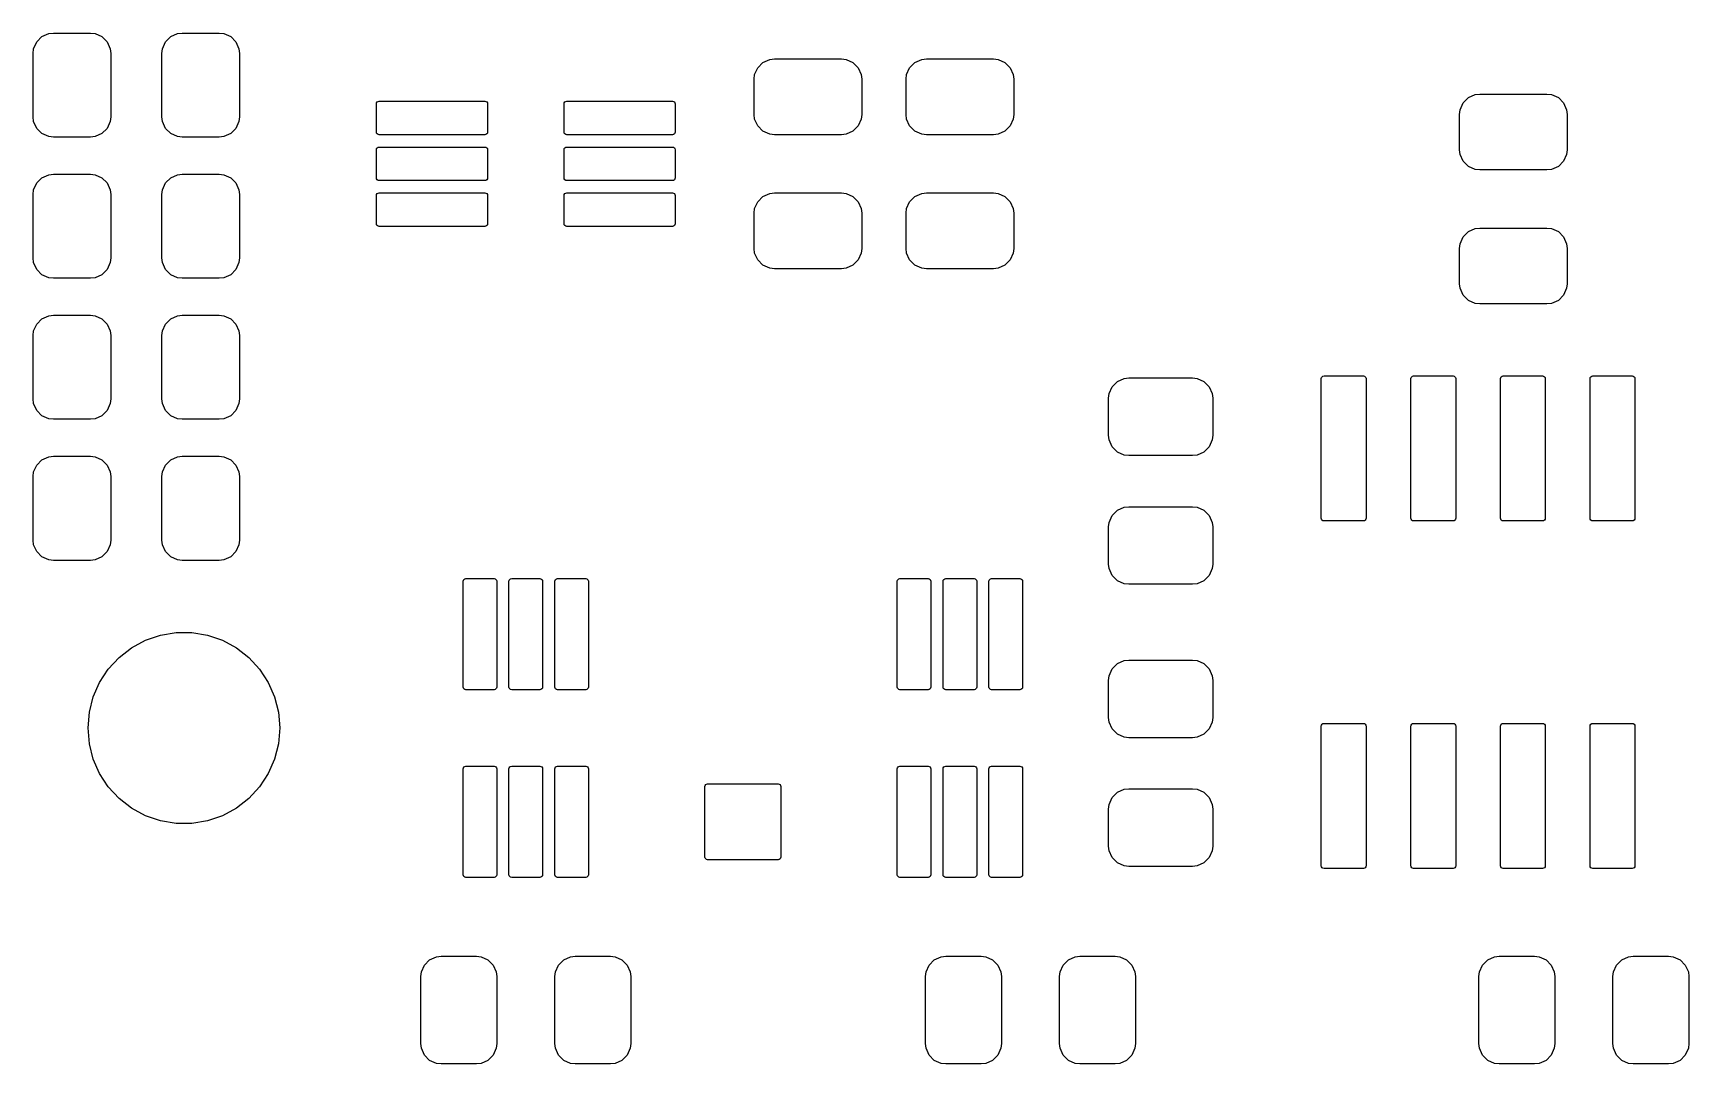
# Model space of a CAD drawing. Extents: x 108 to 210, y -135 to -72.
# Drawn here: x 134.86 to 158.33, y -103.26 to -88.65 of the extents above; entities that cross this region are included whole.
import ezdxf

# ---------------------------------------------------------------- set-up
doc = ezdxf.new("R2010")
doc.units = 0
doc.layers.add('BLACK', color=7, linetype='CONTINUOUS')

msp = doc.modelspace()

# ---------------------------------------------------------------- linework, layer by layer
at = {"layer": 'BLACK', "linetype": 'CONTINUOUS'}
for p, q in [((134.912401, -88.772241), (134.987241, -88.697401)), ((134.987241, -88.697401), (135.084062, -88.65465)), ((135.084062, -88.65465), (135.15, -88.647)), ((135.15, -88.647), (135.675, -88.647)), ((135.675, -88.647), (135.740938, -88.65465)), ((135.740938, -88.65465), (135.837759, -88.697401)), ((135.837759, -88.697401), (135.912599, -88.772241)), ((136.737401, -88.772241), (136.812241, -88.697401)), ((136.812241, -88.697401), (136.909062, -88.65465)), ((136.909062, -88.65465), (136.975, -88.647)), ((136.975, -88.647), (137.5, -88.647)), ((137.5, -88.647), (137.565938, -88.65465)), ((137.565938, -88.65465), (137.662759, -88.697401)), ((137.662759, -88.697401), (137.737599, -88.772241)), ((134.862, -88.935), (134.86965, -88.869062)), ((134.862, -89.835), (134.862, -88.935)), ((134.86965, -88.869062), (134.912401, -88.772241)), ((135.912599, -88.772241), (135.95535, -88.869062)), ((135.95535, -88.869062), (135.963, -88.935)), ((135.963, -88.935), (135.963, -89.835)), ((136.687, -88.935), (136.69465, -88.869062)), ((136.687, -89.835), (136.687, -88.935)), ((136.69465, -88.869062), (136.737401, -88.772241)), ((137.737599, -88.772241), (137.78035, -88.869062)), ((137.78035, -88.869062), (137.788, -88.935)), ((137.788, -88.935), (137.788, -89.835)), ((145.090601, -89.234062), (145.133352, -89.137241)), ((145.133352, -89.137241), (145.208192, -89.062401)), ((145.208192, -89.062401), (145.305013, -89.01965)), ((145.305013, -89.01965), (145.370951, -89.012)), ((145.370951, -89.012), (146.320951, -89.012)), ((146.320951, -89.012), (146.386889, -89.01965)), ((146.386889, -89.01965), (146.48371, -89.062401)), ((146.48371, -89.062401), (146.55855, -89.137241)), ((146.55855, -89.137241), (146.601301, -89.234062)), ((147.24465, -89.234062), (147.287401, -89.137241)), ((147.287401, -89.137241), (147.362241, -89.062401)), ((147.362241, -89.062401), (147.459062, -89.01965)), ((147.459062, -89.01965), (147.525, -89.012)), ((147.525, -89.012), (148.475, -89.012)), ((148.475, -89.012), (148.540938, -89.01965)), ((148.540938, -89.01965), (148.637759, -89.062401)), ((148.637759, -89.062401), (148.712599, -89.137241)), ((148.712599, -89.137241), (148.75535, -89.234062)), ((145.082951, -89.3), (145.090601, -89.234062)), ((145.082951, -89.8), (145.082951, -89.3)), ((146.601301, -89.234062), (146.608951, -89.3)), ((146.608951, -89.3), (146.608951, -89.8)), ((147.237, -89.3), (147.24465, -89.234062)), ((147.237, -89.8), (147.237, -89.3)), ((148.75535, -89.234062), (148.763, -89.3)), ((148.763, -89.3), (148.763, -89.8)), ((139.727951, -89.65), (139.730844, -89.635458)), ((139.727951, -90.05), (139.727951, -89.65)), ((139.730844, -89.635458), (139.739081, -89.62313)), ((139.739081, -89.62313), (139.751409, -89.614893)), ((139.751409, -89.614893), (139.765951, -89.612)), ((139.765951, -89.612), (141.265951, -89.612)), ((141.265951, -89.612), (141.280493, -89.614893)), ((141.280493, -89.614893), (141.292821, -89.62313)), ((141.292821, -89.62313), (141.301058, -89.635458)), ((141.301058, -89.635458), (141.303951, -89.65)), ((141.303951, -89.65), (141.303951, -90.05)), ((142.387951, -89.65), (142.390844, -89.635458)), ((142.387951, -90.05), (142.387951, -89.65)), ((142.390844, -89.635458), (142.399081, -89.62313)), ((142.399081, -89.62313), (142.411409, -89.614893)), ((142.411409, -89.614893), (142.425951, -89.612)), ((142.425951, -89.612), (143.925951, -89.612)), ((143.925951, -89.612), (143.940493, -89.614893)), ((143.940493, -89.614893), (143.952821, -89.62313)), ((143.952821, -89.62313), (143.961058, -89.635458)), ((143.961058, -89.635458), (143.963951, -89.65)), ((143.963951, -89.65), (143.963951, -90.05)), ((155.090601, -89.734062), (155.133352, -89.637241)), ((155.133352, -89.637241), (155.208192, -89.562401)), ((155.208192, -89.562401), (155.305013, -89.51965)), ((155.305013, -89.51965), (155.370951, -89.512)), ((155.370951, -89.512), (156.320951, -89.512)), ((156.320951, -89.512), (156.386889, -89.51965)), ((156.386889, -89.51965), (156.48371, -89.562401)), ((156.48371, -89.562401), (156.55855, -89.637241)), ((156.55855, -89.637241), (156.601301, -89.734062)), ((134.86965, -89.900938), (134.862, -89.835)), ((135.963, -89.835), (135.95535, -89.900938)), ((136.69465, -89.900938), (136.687, -89.835)), ((137.788, -89.835), (137.78035, -89.900938)), ((145.090601, -89.865938), (145.082951, -89.8)), ((145.133352, -89.962759), (145.090601, -89.865938)), ((146.601301, -89.865938), (146.55855, -89.962759)), ((146.608951, -89.8), (146.601301, -89.865938)), ((147.24465, -89.865938), (147.237, -89.8)), ((147.287401, -89.962759), (147.24465, -89.865938)), ((148.75535, -89.865938), (148.712599, -89.962759)), ((148.763, -89.8), (148.75535, -89.865938)), ((155.082951, -89.8), (155.090601, -89.734062)), ((155.082951, -90.3), (155.082951, -89.8)), ((156.601301, -89.734062), (156.608951, -89.8)), ((156.608951, -89.8), (156.608951, -90.3)), ((134.912401, -89.997759), (134.86965, -89.900938)), ((134.987241, -90.072599), (134.912401, -89.997759)), ((135.084062, -90.11535), (134.987241, -90.072599)), ((135.15, -90.123), (135.084062, -90.11535)), ((135.675, -90.123), (135.15, -90.123)), ((135.740938, -90.11535), (135.675, -90.123)), ((135.837759, -90.072599), (135.740938, -90.11535)), ((135.912599, -89.997759), (135.837759, -90.072599)), ((135.95535, -89.900938), (135.912599, -89.997759)), ((136.737401, -89.997759), (136.69465, -89.900938)), ((136.812241, -90.072599), (136.737401, -89.997759)), ((136.909062, -90.11535), (136.812241, -90.072599)), ((136.975, -90.123), (136.909062, -90.11535)), ((137.5, -90.123), (136.975, -90.123)), ((137.565938, -90.11535), (137.5, -90.123)), ((137.662759, -90.072599), (137.565938, -90.11535)), ((137.737599, -89.997759), (137.662759, -90.072599)), ((137.78035, -89.900938), (137.737599, -89.997759)), ((139.730844, -90.064542), (139.727951, -90.05)), ((139.739081, -90.07687), (139.730844, -90.064542)), ((139.751409, -90.085107), (139.739081, -90.07687)), ((139.765951, -90.088), (139.751409, -90.085107)), ((141.265951, -90.088), (139.765951, -90.088)), ((141.280493, -90.085107), (141.265951, -90.088)), ((141.292821, -90.07687), (141.280493, -90.085107)), ((141.301058, -90.064542), (141.292821, -90.07687)), ((141.303951, -90.05), (141.301058, -90.064542)), ((142.390844, -90.064542), (142.387951, -90.05)), ((142.399081, -90.07687), (142.390844, -90.064542)), ((142.411409, -90.085107), (142.399081, -90.07687)), ((142.425951, -90.088), (142.411409, -90.085107)), ((143.925951, -90.088), (142.425951, -90.088)), ((143.940493, -90.085107), (143.925951, -90.088)), ((143.952821, -90.07687), (143.940493, -90.085107)), ((143.961058, -90.064542), (143.952821, -90.07687)), ((143.963951, -90.05), (143.961058, -90.064542)), ((145.208192, -90.037599), (145.133352, -89.962759)), ((145.305013, -90.08035), (145.208192, -90.037599)), ((145.370951, -90.088), (145.305013, -90.08035)), ((146.320951, -90.088), (145.370951, -90.088)), ((146.386889, -90.08035), (146.320951, -90.088)), ((146.48371, -90.037599), (146.386889, -90.08035)), ((146.55855, -89.962759), (146.48371, -90.037599)), ((147.362241, -90.037599), (147.287401, -89.962759)), ((147.459062, -90.08035), (147.362241, -90.037599)), ((147.525, -90.088), (147.459062, -90.08035)), ((148.475, -90.088), (147.525, -90.088)), ((148.540938, -90.08035), (148.475, -90.088)), ((148.637759, -90.037599), (148.540938, -90.08035)), ((148.712599, -89.962759), (148.637759, -90.037599)), ((139.727951, -90.3), (139.730844, -90.285458)), ((139.727951, -90.7), (139.727951, -90.3)), ((139.730844, -90.285458), (139.739081, -90.27313)), ((139.739081, -90.27313), (139.751409, -90.264893)), ((139.751409, -90.264893), (139.765951, -90.262)), ((139.765951, -90.262), (141.265951, -90.262)), ((141.265951, -90.262), (141.280493, -90.264893)), ((141.280493, -90.264893), (141.292821, -90.27313)), ((141.292821, -90.27313), (141.301058, -90.285458)), ((141.301058, -90.285458), (141.303951, -90.3)), ((141.303951, -90.3), (141.303951, -90.7)), ((142.387951, -90.3), (142.390844, -90.285458)), ((142.387951, -90.7), (142.387951, -90.3)), ((142.390844, -90.285458), (142.399081, -90.27313)), ((142.399081, -90.27313), (142.411409, -90.264893)), ((142.411409, -90.264893), (142.425951, -90.262)), ((142.425951, -90.262), (143.925951, -90.262)), ((143.925951, -90.262), (143.940493, -90.264893)), ((143.940493, -90.264893), (143.952821, -90.27313)), ((143.952821, -90.27313), (143.961058, -90.285458)), ((143.961058, -90.285458), (143.963951, -90.3)), ((143.963951, -90.3), (143.963951, -90.7)), ((155.090601, -90.365938), (155.082951, -90.3)), ((155.133352, -90.462759), (155.090601, -90.365938)), ((156.601301, -90.365938), (156.55855, -90.462759)), ((156.608951, -90.3), (156.601301, -90.365938)), ((155.208192, -90.537599), (155.133352, -90.462759)), ((155.305013, -90.58035), (155.208192, -90.537599)), ((155.370951, -90.588), (155.305013, -90.58035)), ((156.320951, -90.588), (155.370951, -90.588)), ((156.386889, -90.58035), (156.320951, -90.588)), ((156.48371, -90.537599), (156.386889, -90.58035)), ((156.55855, -90.462759), (156.48371, -90.537599)), ((134.86965, -90.869062), (134.912401, -90.772241)), ((134.912401, -90.772241), (134.987241, -90.697401)), ((134.987241, -90.697401), (135.084062, -90.65465)), ((135.084062, -90.65465), (135.15, -90.647)), ((135.15, -90.647), (135.675, -90.647)), ((135.675, -90.647), (135.740938, -90.65465)), ((135.740938, -90.65465), (135.837759, -90.697401)), ((135.837759, -90.697401), (135.912599, -90.772241)), ((135.912599, -90.772241), (135.95535, -90.869062)), ((136.69465, -90.869062), (136.737401, -90.772241)), ((136.737401, -90.772241), (136.812241, -90.697401)), ((136.812241, -90.697401), (136.909062, -90.65465)), ((136.909062, -90.65465), (136.975, -90.647)), ((136.975, -90.647), (137.5, -90.647)), ((137.5, -90.647), (137.565938, -90.65465)), ((137.565938, -90.65465), (137.662759, -90.697401)), ((137.662759, -90.697401), (137.737599, -90.772241)), ((137.737599, -90.772241), (137.78035, -90.869062)), ((139.730844, -90.714542), (139.727951, -90.7)), ((139.739081, -90.72687), (139.730844, -90.714542)), ((139.751409, -90.735107), (139.739081, -90.72687)), ((139.765951, -90.738), (139.751409, -90.735107)), ((141.265951, -90.738), (139.765951, -90.738)), ((141.280493, -90.735107), (141.265951, -90.738)), ((141.292821, -90.72687), (141.280493, -90.735107)), ((141.301058, -90.714542), (141.292821, -90.72687)), ((141.303951, -90.7), (141.301058, -90.714542)), ((142.390844, -90.714542), (142.387951, -90.7)), ((142.399081, -90.72687), (142.390844, -90.714542)), ((142.411409, -90.735107), (142.399081, -90.72687)), ((142.425951, -90.738), (142.411409, -90.735107)), ((143.925951, -90.738), (142.425951, -90.738)), ((143.940493, -90.735107), (143.925951, -90.738)), ((143.952821, -90.72687), (143.940493, -90.735107)), ((143.961058, -90.714542), (143.952821, -90.72687)), ((143.963951, -90.7), (143.961058, -90.714542)), ((134.862, -90.935), (134.86965, -90.869062)), ((134.862, -91.835), (134.862, -90.935)), ((135.95535, -90.869062), (135.963, -90.935)), ((135.963, -90.935), (135.963, -91.835)), ((136.687, -90.935), (136.69465, -90.869062)), ((136.687, -91.835), (136.687, -90.935)), ((137.78035, -90.869062), (137.788, -90.935)), ((137.788, -90.935), (137.788, -91.835)), ((139.727951, -90.95), (139.730844, -90.935458)), ((139.727951, -91.35), (139.727951, -90.95)), ((139.730844, -90.935458), (139.739081, -90.92313)), ((139.739081, -90.92313), (139.751409, -90.914893)), ((139.751409, -90.914893), (139.765951, -90.912)), ((139.765951, -90.912), (141.265951, -90.912)), ((141.265951, -90.912), (141.280493, -90.914893)), ((141.280493, -90.914893), (141.292821, -90.92313)), ((141.292821, -90.92313), (141.301058, -90.935458)), ((141.301058, -90.935458), (141.303951, -90.95)), ((141.303951, -90.95), (141.303951, -91.35)), ((142.387951, -90.95), (142.390844, -90.935458)), ((142.387951, -91.35), (142.387951, -90.95)), ((142.390844, -90.935458), (142.399081, -90.92313)), ((142.399081, -90.92313), (142.411409, -90.914893)), ((142.411409, -90.914893), (142.425951, -90.912)), ((142.425951, -90.912), (143.925951, -90.912)), ((143.925951, -90.912), (143.940493, -90.914893)), ((143.940493, -90.914893), (143.952821, -90.92313)), ((143.952821, -90.92313), (143.961058, -90.935458)), ((143.961058, -90.935458), (143.963951, -90.95)), ((143.963951, -90.95), (143.963951, -91.35)), ((145.090601, -91.134062), (145.133352, -91.037241)), ((145.133352, -91.037241), (145.208192, -90.962401)), ((145.208192, -90.962401), (145.305013, -90.91965)), ((145.305013, -90.91965), (145.370951, -90.912)), ((145.370951, -90.912), (146.320951, -90.912)), ((146.320951, -90.912), (146.386889, -90.91965)), ((146.386889, -90.91965), (146.48371, -90.962401)), ((146.48371, -90.962401), (146.55855, -91.037241)), ((146.55855, -91.037241), (146.601301, -91.134062)), ((147.24465, -91.134062), (147.287401, -91.037241)), ((147.287401, -91.037241), (147.362241, -90.962401)), ((147.362241, -90.962401), (147.459062, -90.91965)), ((147.459062, -90.91965), (147.525, -90.912)), ((147.525, -90.912), (148.475, -90.912)), ((148.475, -90.912), (148.540938, -90.91965)), ((148.540938, -90.91965), (148.637759, -90.962401)), ((148.637759, -90.962401), (148.712599, -91.037241)), ((148.712599, -91.037241), (148.75535, -91.134062)), ((145.082951, -91.2), (145.090601, -91.134062)), ((145.082951, -91.7), (145.082951, -91.2)), ((146.601301, -91.134062), (146.608951, -91.2)), ((146.608951, -91.2), (146.608951, -91.7)), ((147.237, -91.2), (147.24465, -91.134062)), ((147.237, -91.7), (147.237, -91.2)), ((148.75535, -91.134062), (148.763, -91.2)), ((148.763, -91.2), (148.763, -91.7)), ((139.730844, -91.364542), (139.727951, -91.35)), ((139.739081, -91.37687), (139.730844, -91.364542)), ((139.751409, -91.385107), (139.739081, -91.37687)), ((139.765951, -91.388), (139.751409, -91.385107)), ((141.265951, -91.388), (139.765951, -91.388)), ((141.280493, -91.385107), (141.265951, -91.388)), ((141.292821, -91.37687), (141.280493, -91.385107)), ((141.301058, -91.364542), (141.292821, -91.37687)), ((141.303951, -91.35), (141.301058, -91.364542)), ((142.390844, -91.364542), (142.387951, -91.35)), ((142.399081, -91.37687), (142.390844, -91.364542)), ((142.411409, -91.385107), (142.399081, -91.37687)), ((142.425951, -91.388), (142.411409, -91.385107)), ((143.925951, -91.388), (142.425951, -91.388)), ((143.940493, -91.385107), (143.925951, -91.388)), ((143.952821, -91.37687), (143.940493, -91.385107)), ((143.961058, -91.364542), (143.952821, -91.37687)), ((143.963951, -91.35), (143.961058, -91.364542)), ((155.090601, -91.634062), (155.133352, -91.537241)), ((155.133352, -91.537241), (155.208192, -91.462401)), ((155.208192, -91.462401), (155.305013, -91.41965)), ((155.305013, -91.41965), (155.370951, -91.412)), ((155.370951, -91.412), (156.320951, -91.412)), ((156.320951, -91.412), (156.386889, -91.41965)), ((156.386889, -91.41965), (156.48371, -91.462401)), ((156.48371, -91.462401), (156.55855, -91.537241)), ((156.55855, -91.537241), (156.601301, -91.634062)), ((145.090601, -91.765938), (145.082951, -91.7)), ((145.133352, -91.862759), (145.090601, -91.765938)), ((146.601301, -91.765938), (146.55855, -91.862759)), ((146.608951, -91.7), (146.601301, -91.765938)), ((147.24465, -91.765938), (147.237, -91.7)), ((147.287401, -91.862759), (147.24465, -91.765938)), ((148.75535, -91.765938), (148.712599, -91.862759)), ((148.763, -91.7), (148.75535, -91.765938)), ((155.082951, -91.7), (155.090601, -91.634062)), ((155.082951, -92.2), (155.082951, -91.7)), ((156.601301, -91.634062), (156.608951, -91.7)), ((156.608951, -91.7), (156.608951, -92.2)), ((134.86965, -91.900938), (134.862, -91.835)), ((134.912401, -91.997759), (134.86965, -91.900938)), ((134.987241, -92.072599), (134.912401, -91.997759)), ((135.912599, -91.997759), (135.837759, -92.072599)), ((135.95535, -91.900938), (135.912599, -91.997759)), ((135.963, -91.835), (135.95535, -91.900938)), ((136.69465, -91.900938), (136.687, -91.835)), ((136.737401, -91.997759), (136.69465, -91.900938)), ((136.812241, -92.072599), (136.737401, -91.997759)), ((137.737599, -91.997759), (137.662759, -92.072599)), ((137.78035, -91.900938), (137.737599, -91.997759)), ((137.788, -91.835), (137.78035, -91.900938)), ((145.208192, -91.937599), (145.133352, -91.862759)), ((145.305013, -91.98035), (145.208192, -91.937599)), ((145.370951, -91.988), (145.305013, -91.98035)), ((146.320951, -91.988), (145.370951, -91.988)), ((146.386889, -91.98035), (146.320951, -91.988)), ((146.48371, -91.937599), (146.386889, -91.98035)), ((146.55855, -91.862759), (146.48371, -91.937599)), ((147.362241, -91.937599), (147.287401, -91.862759)), ((147.459062, -91.98035), (147.362241, -91.937599)), ((147.525, -91.988), (147.459062, -91.98035)), ((148.475, -91.988), (147.525, -91.988)), ((148.540938, -91.98035), (148.475, -91.988)), ((148.637759, -91.937599), (148.540938, -91.98035)), ((148.712599, -91.862759), (148.637759, -91.937599)), ((135.084062, -92.11535), (134.987241, -92.072599)), ((135.15, -92.123), (135.084062, -92.11535)), ((135.675, -92.123), (135.15, -92.123)), ((135.740938, -92.11535), (135.675, -92.123)), ((135.837759, -92.072599), (135.740938, -92.11535)), ((136.909062, -92.11535), (136.812241, -92.072599)), ((136.975, -92.123), (136.909062, -92.11535)), ((137.5, -92.123), (136.975, -92.123)), ((137.565938, -92.11535), (137.5, -92.123)), ((137.662759, -92.072599), (137.565938, -92.11535)), ((155.090601, -92.265938), (155.082951, -92.2)), ((156.608951, -92.2), (156.601301, -92.265938)), ((155.133352, -92.362759), (155.090601, -92.265938)), ((155.208192, -92.437599), (155.133352, -92.362759)), ((155.305013, -92.48035), (155.208192, -92.437599)), ((156.48371, -92.437599), (156.386889, -92.48035)), ((156.55855, -92.362759), (156.48371, -92.437599)), ((156.601301, -92.265938), (156.55855, -92.362759)), ((134.912401, -92.772241), (134.987241, -92.697401)), ((134.987241, -92.697401), (135.084062, -92.65465)), ((135.084062, -92.65465), (135.15, -92.647)), ((135.15, -92.647), (135.675, -92.647)), ((135.675, -92.647), (135.740938, -92.65465)), ((135.740938, -92.65465), (135.837759, -92.697401)), ((135.837759, -92.697401), (135.912599, -92.772241)), ((136.737401, -92.772241), (136.812241, -92.697401)), ((136.812241, -92.697401), (136.909062, -92.65465)), ((136.909062, -92.65465), (136.975, -92.647)), ((136.975, -92.647), (137.5, -92.647)), ((137.5, -92.647), (137.565938, -92.65465)), ((137.565938, -92.65465), (137.662759, -92.697401)), ((137.662759, -92.697401), (137.737599, -92.772241)), ((155.370951, -92.488), (155.305013, -92.48035)), ((156.320951, -92.488), (155.370951, -92.488)), ((156.386889, -92.48035), (156.320951, -92.488)), ((134.862, -92.935), (134.86965, -92.869062)), ((134.862, -93.835), (134.862, -92.935)), ((134.86965, -92.869062), (134.912401, -92.772241)), ((135.912599, -92.772241), (135.95535, -92.869062)), ((135.95535, -92.869062), (135.963, -92.935)), ((135.963, -92.935), (135.963, -93.835)), ((136.687, -92.935), (136.69465, -92.869062)), ((136.687, -93.835), (136.687, -92.935)), ((136.69465, -92.869062), (136.737401, -92.772241)), ((137.737599, -92.772241), (137.78035, -92.869062)), ((137.78035, -92.869062), (137.788, -92.935)), ((137.788, -92.935), (137.788, -93.835)), ((150.158352, -93.662241), (150.233192, -93.587401)), ((150.233192, -93.587401), (150.330013, -93.54465)), ((150.330013, -93.54465), (150.395951, -93.537)), ((150.395951, -93.537), (151.295951, -93.537)), ((151.295951, -93.537), (151.361889, -93.54465)), ((151.361889, -93.54465), (151.45871, -93.587401)), ((151.45871, -93.587401), (151.53355, -93.662241)), ((153.123551, -93.5456), (153.126444, -93.531058)), ((153.123551, -95.5268), (153.123551, -93.5456)), ((153.126444, -93.531058), (153.134681, -93.51873)), ((153.134681, -93.51873), (153.147009, -93.510493)), ((153.147009, -93.510493), (153.161551, -93.5076)), ((153.161551, -93.5076), (153.720351, -93.5076)), ((153.720351, -93.5076), (153.734893, -93.510493)), ((153.734893, -93.510493), (153.747221, -93.51873)), ((153.747221, -93.51873), (153.755458, -93.531058)), ((153.755458, -93.531058), (153.758351, -93.5456)), ((153.758351, -93.5456), (153.758351, -95.5268)), ((154.393551, -93.5456), (154.396444, -93.531058)), ((154.393551, -95.5268), (154.393551, -93.5456)), ((154.396444, -93.531058), (154.404681, -93.51873)), ((154.404681, -93.51873), (154.417009, -93.510493)), ((154.417009, -93.510493), (154.431551, -93.5076)), ((154.431551, -93.5076), (154.990351, -93.5076)), ((154.990351, -93.5076), (155.004893, -93.510493)), ((155.004893, -93.510493), (155.017221, -93.51873)), ((155.017221, -93.51873), (155.025458, -93.531058)), ((155.025458, -93.531058), (155.028351, -93.5456)), ((155.028351, -93.5456), (155.028351, -95.5268)), ((155.663551, -93.5456), (155.666444, -93.531058)), ((155.663551, -95.5268), (155.663551, -93.5456)), ((155.666444, -93.531058), (155.674681, -93.51873)), ((155.674681, -93.51873), (155.687009, -93.510493)), ((155.687009, -93.510493), (155.701551, -93.5076)), ((155.701551, -93.5076), (156.260351, -93.5076)), ((156.260351, -93.5076), (156.274893, -93.510493)), ((156.274893, -93.510493), (156.287221, -93.51873)), ((156.287221, -93.51873), (156.295458, -93.531058)), ((156.295458, -93.531058), (156.298351, -93.5456)), ((156.298351, -93.5456), (156.298351, -95.5268)), ((156.933551, -93.5456), (156.936444, -93.531058)), ((156.933551, -95.5268), (156.933551, -93.5456)), ((156.936444, -93.531058), (156.944681, -93.51873)), ((156.944681, -93.51873), (156.957009, -93.510493)), ((156.957009, -93.510493), (156.971551, -93.5076)), ((156.971551, -93.5076), (157.530351, -93.5076)), ((157.530351, -93.5076), (157.544893, -93.510493)), ((157.544893, -93.510493), (157.557221, -93.51873)), ((157.557221, -93.51873), (157.565458, -93.531058)), ((157.565458, -93.531058), (157.568351, -93.5456)), ((157.568351, -93.5456), (157.568351, -95.5268)), ((134.86965, -93.900938), (134.862, -93.835)), ((135.963, -93.835), (135.95535, -93.900938)), ((136.69465, -93.900938), (136.687, -93.835)), ((137.788, -93.835), (137.78035, -93.900938)), ((150.107951, -93.825), (150.115601, -93.759062)), ((150.107951, -94.35), (150.107951, -93.825)), ((150.115601, -93.759062), (150.158352, -93.662241)), ((151.53355, -93.662241), (151.576301, -93.759062)), ((151.576301, -93.759062), (151.583951, -93.825)), ((151.583951, -93.825), (151.583951, -94.35)), ((134.912401, -93.997759), (134.86965, -93.900938)), ((134.987241, -94.072599), (134.912401, -93.997759)), ((135.084062, -94.11535), (134.987241, -94.072599)), ((135.15, -94.123), (135.084062, -94.11535)), ((135.740938, -94.11535), (135.675, -94.123)), ((135.837759, -94.072599), (135.740938, -94.11535)), ((135.912599, -93.997759), (135.837759, -94.072599)), ((135.95535, -93.900938), (135.912599, -93.997759)), ((136.737401, -93.997759), (136.69465, -93.900938)), ((136.812241, -94.072599), (136.737401, -93.997759)), ((136.909062, -94.11535), (136.812241, -94.072599)), ((136.975, -94.123), (136.909062, -94.11535)), ((137.565938, -94.11535), (137.5, -94.123)), ((137.662759, -94.072599), (137.565938, -94.11535)), ((137.737599, -93.997759), (137.662759, -94.072599)), ((137.78035, -93.900938), (137.737599, -93.997759)), ((135.675, -94.123), (135.15, -94.123)), ((137.5, -94.123), (136.975, -94.123)), ((150.115601, -94.415938), (150.107951, -94.35)), ((151.583951, -94.35), (151.576301, -94.415938)), ((150.158352, -94.512759), (150.115601, -94.415938)), ((150.233192, -94.587599), (150.158352, -94.512759)), ((150.330013, -94.63035), (150.233192, -94.587599)), ((151.45871, -94.587599), (151.361889, -94.63035)), ((151.53355, -94.512759), (151.45871, -94.587599)), ((151.576301, -94.415938), (151.53355, -94.512759)), ((134.86965, -94.869062), (134.912401, -94.772241)), ((134.912401, -94.772241), (134.987241, -94.697401)), ((134.987241, -94.697401), (135.084062, -94.65465)), ((135.084062, -94.65465), (135.15, -94.647)), ((135.15, -94.647), (135.675, -94.647)), ((135.675, -94.647), (135.740938, -94.65465)), ((135.740938, -94.65465), (135.837759, -94.697401)), ((135.837759, -94.697401), (135.912599, -94.772241)), ((135.912599, -94.772241), (135.95535, -94.869062)), ((136.69465, -94.869062), (136.737401, -94.772241)), ((136.737401, -94.772241), (136.812241, -94.697401)), ((136.812241, -94.697401), (136.909062, -94.65465)), ((136.909062, -94.65465), (136.975, -94.647)), ((136.975, -94.647), (137.5, -94.647)), ((137.5, -94.647), (137.565938, -94.65465)), ((137.565938, -94.65465), (137.662759, -94.697401)), ((137.662759, -94.697401), (137.737599, -94.772241)), ((137.737599, -94.772241), (137.78035, -94.869062)), ((150.395951, -94.638), (150.330013, -94.63035)), ((151.295951, -94.638), (150.395951, -94.638)), ((151.361889, -94.63035), (151.295951, -94.638)), ((134.862, -94.935), (134.86965, -94.869062)), ((134.862, -95.835), (134.862, -94.935)), ((135.95535, -94.869062), (135.963, -94.935)), ((135.963, -94.935), (135.963, -95.835)), ((136.687, -94.935), (136.69465, -94.869062)), ((136.687, -95.835), (136.687, -94.935)), ((137.78035, -94.869062), (137.788, -94.935)), ((137.788, -94.935), (137.788, -95.835)), ((150.115601, -95.584062), (150.158352, -95.487241)), ((150.158352, -95.487241), (150.233192, -95.412401)), ((150.233192, -95.412401), (150.330013, -95.36965)), ((150.330013, -95.36965), (150.395951, -95.362)), ((150.395951, -95.362), (151.295951, -95.362)), ((151.295951, -95.362), (151.361889, -95.36965)), ((151.361889, -95.36965), (151.45871, -95.412401)), ((151.45871, -95.412401), (151.53355, -95.487241)), ((151.53355, -95.487241), (151.576301, -95.584062)), ((153.126444, -95.541342), (153.123551, -95.5268)), ((153.758351, -95.5268), (153.755458, -95.541342)), ((154.396444, -95.541342), (154.393551, -95.5268)), ((155.028351, -95.5268), (155.025458, -95.541342)), ((155.666444, -95.541342), (155.663551, -95.5268)), ((156.298351, -95.5268), (156.295458, -95.541342)), ((156.936444, -95.541342), (156.933551, -95.5268)), ((157.568351, -95.5268), (157.565458, -95.541342)), ((150.107951, -95.65), (150.115601, -95.584062)), ((150.107951, -96.175), (150.107951, -95.65)), ((151.576301, -95.584062), (151.583951, -95.65)), ((151.583951, -95.65), (151.583951, -96.175)), ((153.134681, -95.55367), (153.126444, -95.541342)), ((153.147009, -95.561907), (153.134681, -95.55367)), ((153.161551, -95.5648), (153.147009, -95.561907)), ((153.720351, -95.5648), (153.161551, -95.5648)), ((153.734893, -95.561907), (153.720351, -95.5648)), ((153.747221, -95.55367), (153.734893, -95.561907)), ((153.755458, -95.541342), (153.747221, -95.55367)), ((154.404681, -95.55367), (154.396444, -95.541342)), ((154.417009, -95.561907), (154.404681, -95.55367)), ((154.431551, -95.5648), (154.417009, -95.561907)), ((154.990351, -95.5648), (154.431551, -95.5648)), ((155.004893, -95.561907), (154.990351, -95.5648)), ((155.017221, -95.55367), (155.004893, -95.561907)), ((155.025458, -95.541342), (155.017221, -95.55367)), ((155.674681, -95.55367), (155.666444, -95.541342)), ((155.687009, -95.561907), (155.674681, -95.55367)), ((155.701551, -95.5648), (155.687009, -95.561907)), ((156.260351, -95.5648), (155.701551, -95.5648)), ((156.274893, -95.561907), (156.260351, -95.5648)), ((156.287221, -95.55367), (156.274893, -95.561907)), ((156.295458, -95.541342), (156.287221, -95.55367)), ((156.944681, -95.55367), (156.936444, -95.541342)), ((156.957009, -95.561907), (156.944681, -95.55367)), ((156.971551, -95.5648), (156.957009, -95.561907)), ((157.530351, -95.5648), (156.971551, -95.5648)), ((157.544893, -95.561907), (157.530351, -95.5648)), ((157.557221, -95.55367), (157.544893, -95.561907)), ((157.565458, -95.541342), (157.557221, -95.55367)), ((134.86965, -95.900938), (134.862, -95.835)), ((134.912401, -95.997759), (134.86965, -95.900938)), ((134.987241, -96.072599), (134.912401, -95.997759)), ((135.912599, -95.997759), (135.837759, -96.072599)), ((135.95535, -95.900938), (135.912599, -95.997759)), ((135.963, -95.835), (135.95535, -95.900938)), ((136.69465, -95.900938), (136.687, -95.835)), ((136.737401, -95.997759), (136.69465, -95.900938)), ((136.812241, -96.072599), (136.737401, -95.997759)), ((137.737599, -95.997759), (137.662759, -96.072599)), ((137.78035, -95.900938), (137.737599, -95.997759)), ((137.788, -95.835), (137.78035, -95.900938)), ((135.084062, -96.11535), (134.987241, -96.072599)), ((135.15, -96.123), (135.084062, -96.11535)), ((135.675, -96.123), (135.15, -96.123)), ((135.740938, -96.11535), (135.675, -96.123)), ((135.837759, -96.072599), (135.740938, -96.11535)), ((136.909062, -96.11535), (136.812241, -96.072599)), ((136.975, -96.123), (136.909062, -96.11535)), ((137.5, -96.123), (136.975, -96.123)), ((137.565938, -96.11535), (137.5, -96.123)), ((137.662759, -96.072599), (137.565938, -96.11535)), ((150.115601, -96.240938), (150.107951, -96.175)), ((151.583951, -96.175), (151.576301, -96.240938)), ((140.957951, -96.42), (140.960844, -96.405458)), ((140.957951, -97.92), (140.957951, -96.42)), ((140.960844, -96.405458), (140.969081, -96.39313)), ((140.969081, -96.39313), (140.981409, -96.384893)), ((140.981409, -96.384893), (140.995951, -96.382)), ((140.995951, -96.382), (141.395951, -96.382)), ((141.395951, -96.382), (141.410493, -96.384893)), ((141.410493, -96.384893), (141.422821, -96.39313)), ((141.422821, -96.39313), (141.431058, -96.405458)), ((141.431058, -96.405458), (141.433951, -96.42)), ((141.433951, -96.42), (141.433951, -97.92)), ((141.607951, -96.42), (141.610844, -96.405458)), ((141.607951, -97.92), (141.607951, -96.42)), ((141.610844, -96.405458), (141.619081, -96.39313)), ((141.619081, -96.39313), (141.631409, -96.384893)), ((141.631409, -96.384893), (141.645951, -96.382)), ((141.645951, -96.382), (142.045951, -96.382)), ((142.045951, -96.382), (142.060493, -96.384893)), ((142.060493, -96.384893), (142.072821, -96.39313)), ((142.072821, -96.39313), (142.081058, -96.405458)), ((142.081058, -96.405458), (142.083951, -96.42)), ((142.083951, -96.42), (142.083951, -97.92)), ((142.257951, -96.42), (142.260844, -96.405458)), ((142.257951, -97.92), (142.257951, -96.42)), ((142.260844, -96.405458), (142.269081, -96.39313)), ((142.269081, -96.39313), (142.281409, -96.384893)), ((142.281409, -96.384893), (142.295951, -96.382)), ((142.295951, -96.382), (142.695951, -96.382)), ((142.695951, -96.382), (142.710493, -96.384893)), ((142.710493, -96.384893), (142.722821, -96.39313)), ((142.722821, -96.39313), (142.731058, -96.405458)), ((142.731058, -96.405458), (142.733951, -96.42)), ((142.733951, -96.42), (142.733951, -97.92)), ((147.112, -96.42), (147.114893, -96.405458)), ((147.112, -97.92), (147.112, -96.42)), ((147.114893, -96.405458), (147.12313, -96.39313)), ((147.12313, -96.39313), (147.135458, -96.384893)), ((147.135458, -96.384893), (147.15, -96.382)), ((147.15, -96.382), (147.55, -96.382)), ((147.55, -96.382), (147.564542, -96.384893)), ((147.564542, -96.384893), (147.57687, -96.39313)), ((147.57687, -96.39313), (147.585107, -96.405458)), ((147.585107, -96.405458), (147.588, -96.42)), ((147.588, -96.42), (147.588, -97.92)), ((147.762, -96.42), (147.764893, -96.405458)), ((147.762, -97.92), (147.762, -96.42)), ((147.764893, -96.405458), (147.77313, -96.39313)), ((147.77313, -96.39313), (147.785458, -96.384893)), ((147.785458, -96.384893), (147.8, -96.382)), ((147.8, -96.382), (148.2, -96.382)), ((148.2, -96.382), (148.214542, -96.384893)), ((148.214542, -96.384893), (148.22687, -96.39313)), ((148.22687, -96.39313), (148.235107, -96.405458)), ((148.235107, -96.405458), (148.238, -96.42)), ((148.238, -96.42), (148.238, -97.92)), ((148.412, -96.42), (148.414893, -96.405458)), ((148.412, -97.92), (148.412, -96.42)), ((148.414893, -96.405458), (148.42313, -96.39313)), ((148.42313, -96.39313), (148.435458, -96.384893)), ((148.435458, -96.384893), (148.45, -96.382)), ((148.45, -96.382), (148.85, -96.382)), ((148.85, -96.382), (148.864542, -96.384893)), ((148.864542, -96.384893), (148.87687, -96.39313)), ((148.87687, -96.39313), (148.885107, -96.405458)), ((148.885107, -96.405458), (148.888, -96.42)), ((148.888, -96.42), (148.888, -97.92)), ((150.158352, -96.337759), (150.115601, -96.240938)), ((150.233192, -96.412599), (150.158352, -96.337759)), ((150.330013, -96.45535), (150.233192, -96.412599)), ((150.395951, -96.463), (150.330013, -96.45535)), ((151.295951, -96.463), (150.395951, -96.463)), ((151.361889, -96.45535), (151.295951, -96.463)), ((151.45871, -96.412599), (151.361889, -96.45535)), ((151.53355, -96.337759), (151.45871, -96.412599)), ((151.576301, -96.240938), (151.53355, -96.337759)), ((136.666434, -97.182779), (136.887791, -97.145841)), ((136.887791, -97.145841), (137.112209, -97.145841)), ((137.112209, -97.145841), (137.333566, -97.182779)), ((136.07971, -97.500298), (136.256807, -97.362458)), ((136.256807, -97.362458), (136.454176, -97.255647)), ((136.454176, -97.255647), (136.666434, -97.182779)), ((137.333566, -97.182779), (137.545824, -97.255647)), ((137.545824, -97.255647), (137.743193, -97.362458)), ((137.743193, -97.362458), (137.92029, -97.500298)), ((135.927716, -97.665408), (136.07971, -97.500298)), ((137.92029, -97.500298), (138.072284, -97.665408)), ((150.158352, -97.662241), (150.233192, -97.587401)), ((150.233192, -97.587401), (150.330013, -97.54465)), ((150.330013, -97.54465), (150.395951, -97.537)), ((150.395951, -97.537), (151.295951, -97.537)), ((151.295951, -97.537), (151.361889, -97.54465)), ((151.361889, -97.54465), (151.45871, -97.587401)), ((151.45871, -97.587401), (151.53355, -97.662241)), ((135.714824, -98.058798), (135.804971, -97.853283)), ((135.804971, -97.853283), (135.927716, -97.665408)), ((138.072284, -97.665408), (138.195029, -97.853283)), ((138.195029, -97.853283), (138.285176, -98.058798)), ((150.107951, -97.825), (150.115601, -97.759062)), ((150.107951, -98.35), (150.107951, -97.825)), ((150.115601, -97.759062), (150.158352, -97.662241)), ((151.53355, -97.662241), (151.576301, -97.759062)), ((151.576301, -97.759062), (151.583951, -97.825)), ((151.583951, -97.825), (151.583951, -98.35)), ((135.659732, -98.276349), (135.714824, -98.058798)), ((138.285176, -98.058798), (138.340268, -98.276349)), ((140.960844, -97.934542), (140.957951, -97.92)), ((140.969081, -97.94687), (140.960844, -97.934542)), ((140.981409, -97.955107), (140.969081, -97.94687)), ((140.995951, -97.958), (140.981409, -97.955107)), ((141.395951, -97.958), (140.995951, -97.958)), ((141.410493, -97.955107), (141.395951, -97.958)), ((141.422821, -97.94687), (141.410493, -97.955107)), ((141.431058, -97.934542), (141.422821, -97.94687)), ((141.433951, -97.92), (141.431058, -97.934542)), ((141.610844, -97.934542), (141.607951, -97.92)), ((141.619081, -97.94687), (141.610844, -97.934542)), ((141.631409, -97.955107), (141.619081, -97.94687)), ((141.645951, -97.958), (141.631409, -97.955107)), ((142.045951, -97.958), (141.645951, -97.958)), ((142.060493, -97.955107), (142.045951, -97.958)), ((142.072821, -97.94687), (142.060493, -97.955107)), ((142.081058, -97.934542), (142.072821, -97.94687)), ((142.083951, -97.92), (142.081058, -97.934542)), ((142.260844, -97.934542), (142.257951, -97.92)), ((142.269081, -97.94687), (142.260844, -97.934542)), ((142.281409, -97.955107), (142.269081, -97.94687)), ((142.295951, -97.958), (142.281409, -97.955107)), ((142.695951, -97.958), (142.295951, -97.958)), ((142.710493, -97.955107), (142.695951, -97.958)), ((142.722821, -97.94687), (142.710493, -97.955107)), ((142.731058, -97.934542), (142.722821, -97.94687)), ((142.733951, -97.92), (142.731058, -97.934542)), ((147.114893, -97.934542), (147.112, -97.92)), ((147.12313, -97.94687), (147.114893, -97.934542)), ((147.135458, -97.955107), (147.12313, -97.94687)), ((147.15, -97.958), (147.135458, -97.955107)), ((147.55, -97.958), (147.15, -97.958)), ((147.564542, -97.955107), (147.55, -97.958)), ((147.57687, -97.94687), (147.564542, -97.955107)), ((147.585107, -97.934542), (147.57687, -97.94687)), ((147.588, -97.92), (147.585107, -97.934542)), ((147.764893, -97.934542), (147.762, -97.92)), ((147.77313, -97.94687), (147.764893, -97.934542)), ((147.785458, -97.955107), (147.77313, -97.94687)), ((147.8, -97.958), (147.785458, -97.955107)), ((148.2, -97.958), (147.8, -97.958)), ((148.214542, -97.955107), (148.2, -97.958)), ((148.22687, -97.94687), (148.214542, -97.955107)), ((148.235107, -97.934542), (148.22687, -97.94687)), ((148.238, -97.92), (148.235107, -97.934542)), ((148.414893, -97.934542), (148.412, -97.92)), ((148.42313, -97.94687), (148.414893, -97.934542)), ((148.435458, -97.955107), (148.42313, -97.94687)), ((148.45, -97.958), (148.435458, -97.955107)), ((148.85, -97.958), (148.45, -97.958)), ((148.864542, -97.955107), (148.85, -97.958)), ((148.87687, -97.94687), (148.864542, -97.955107)), ((148.885107, -97.934542), (148.87687, -97.94687)), ((148.888, -97.92), (148.885107, -97.934542)), ((135.6412, -98.5), (135.659732, -98.276349)), ((138.340268, -98.276349), (138.3588, -98.5)), ((135.659732, -98.723651), (135.6412, -98.5)), ((138.3588, -98.5), (138.340268, -98.723651)), ((150.115601, -98.415938), (150.107951, -98.35)), ((150.158352, -98.512759), (150.115601, -98.415938)), ((150.233192, -98.587599), (150.158352, -98.512759)), ((151.53355, -98.512759), (151.45871, -98.587599)), ((151.576301, -98.415938), (151.53355, -98.512759)), ((151.583951, -98.35), (151.576301, -98.415938)), ((153.123551, -98.4732), (153.126444, -98.458658)), ((153.123551, -100.4544), (153.123551, -98.4732)), ((153.126444, -98.458658), (153.134681, -98.44633)), ((153.134681, -98.44633), (153.147009, -98.438093)), ((153.147009, -98.438093), (153.161551, -98.4352)), ((153.161551, -98.4352), (153.720351, -98.4352)), ((153.720351, -98.4352), (153.734893, -98.438093)), ((153.734893, -98.438093), (153.747221, -98.44633)), ((153.747221, -98.44633), (153.755458, -98.458658)), ((153.755458, -98.458658), (153.758351, -98.4732)), ((153.758351, -98.4732), (153.758351, -100.4544)), ((154.393551, -98.4732), (154.396444, -98.458658)), ((154.393551, -100.4544), (154.393551, -98.4732)), ((154.396444, -98.458658), (154.404681, -98.44633)), ((154.404681, -98.44633), (154.417009, -98.438093)), ((154.417009, -98.438093), (154.431551, -98.4352)), ((154.431551, -98.4352), (154.990351, -98.4352)), ((154.990351, -98.4352), (155.004893, -98.438093)), ((155.004893, -98.438093), (155.017221, -98.44633)), ((155.017221, -98.44633), (155.025458, -98.458658)), ((155.025458, -98.458658), (155.028351, -98.4732)), ((155.028351, -98.4732), (155.028351, -100.4544)), ((155.663551, -98.4732), (155.666444, -98.458658)), ((155.663551, -100.4544), (155.663551, -98.4732)), ((155.666444, -98.458658), (155.674681, -98.44633)), ((155.674681, -98.44633), (155.687009, -98.438093)), ((155.687009, -98.438093), (155.701551, -98.4352)), ((155.701551, -98.4352), (156.260351, -98.4352)), ((156.260351, -98.4352), (156.274893, -98.438093)), ((156.274893, -98.438093), (156.287221, -98.44633)), ((156.287221, -98.44633), (156.295458, -98.458658)), ((156.295458, -98.458658), (156.298351, -98.4732)), ((156.298351, -98.4732), (156.298351, -100.4544)), ((156.933551, -98.4732), (156.936444, -98.458658)), ((156.933551, -100.4544), (156.933551, -98.4732)), ((156.936444, -98.458658), (156.944681, -98.44633)), ((156.944681, -98.44633), (156.957009, -98.438093)), ((156.957009, -98.438093), (156.971551, -98.4352)), ((156.971551, -98.4352), (157.530351, -98.4352)), ((157.530351, -98.4352), (157.544893, -98.438093)), ((157.544893, -98.438093), (157.557221, -98.44633)), ((157.557221, -98.44633), (157.565458, -98.458658)), ((157.565458, -98.458658), (157.568351, -98.4732)), ((157.568351, -98.4732), (157.568351, -100.4544)), ((135.714824, -98.941202), (135.659732, -98.723651)), ((138.340268, -98.723651), (138.285176, -98.941202)), ((150.330013, -98.63035), (150.233192, -98.587599)), ((150.395951, -98.638), (150.330013, -98.63035)), ((151.295951, -98.638), (150.395951, -98.638)), ((151.361889, -98.63035), (151.295951, -98.638)), ((151.45871, -98.587599), (151.361889, -98.63035)), ((135.804971, -99.146717), (135.714824, -98.941202)), ((138.285176, -98.941202), (138.195029, -99.146717)), ((140.969081, -99.05313), (140.981409, -99.044893)), ((140.981409, -99.044893), (140.995951, -99.042)), ((140.995951, -99.042), (141.395951, -99.042)), ((141.395951, -99.042), (141.410493, -99.044893)), ((141.410493, -99.044893), (141.422821, -99.05313)), ((141.619081, -99.05313), (141.631409, -99.044893)), ((141.631409, -99.044893), (141.645951, -99.042)), ((141.645951, -99.042), (142.045951, -99.042)), ((142.045951, -99.042), (142.060493, -99.044893)), ((142.060493, -99.044893), (142.072821, -99.05313)), ((142.269081, -99.05313), (142.281409, -99.044893)), ((142.281409, -99.044893), (142.295951, -99.042)), ((142.295951, -99.042), (142.695951, -99.042)), ((142.695951, -99.042), (142.710493, -99.044893)), ((142.710493, -99.044893), (142.722821, -99.05313)), ((147.12313, -99.05313), (147.135458, -99.044893)), ((147.135458, -99.044893), (147.15, -99.042)), ((147.15, -99.042), (147.55, -99.042)), ((147.55, -99.042), (147.564542, -99.044893)), ((147.564542, -99.044893), (147.57687, -99.05313)), ((147.77313, -99.05313), (147.785458, -99.044893)), ((147.785458, -99.044893), (147.8, -99.042)), ((147.8, -99.042), (148.2, -99.042)), ((148.2, -99.042), (148.214542, -99.044893)), ((148.214542, -99.044893), (148.22687, -99.05313)), ((148.42313, -99.05313), (148.435458, -99.044893)), ((148.435458, -99.044893), (148.45, -99.042)), ((148.45, -99.042), (148.85, -99.042)), ((148.85, -99.042), (148.864542, -99.044893)), ((148.864542, -99.044893), (148.87687, -99.05313)), ((135.927716, -99.334592), (135.804971, -99.146717)), ((138.195029, -99.146717), (138.072284, -99.334592)), ((140.957951, -99.08), (140.960844, -99.065458)), ((140.957951, -100.58), (140.957951, -99.08)), ((140.960844, -99.065458), (140.969081, -99.05313)), ((141.422821, -99.05313), (141.431058, -99.065458)), ((141.431058, -99.065458), (141.433951, -99.08)), ((141.433951, -99.08), (141.433951, -100.58)), ((141.607951, -99.08), (141.610844, -99.065458)), ((141.607951, -100.58), (141.607951, -99.08)), ((141.610844, -99.065458), (141.619081, -99.05313)), ((142.072821, -99.05313), (142.081058, -99.065458)), ((142.081058, -99.065458), (142.083951, -99.08)), ((142.083951, -99.08), (142.083951, -100.58)), ((142.257951, -99.08), (142.260844, -99.065458)), ((142.257951, -100.58), (142.257951, -99.08)), ((142.260844, -99.065458), (142.269081, -99.05313)), ((142.722821, -99.05313), (142.731058, -99.065458)), ((142.731058, -99.065458), (142.733951, -99.08)), ((142.733951, -99.08), (142.733951, -100.58)), ((147.112, -99.08), (147.114893, -99.065458)), ((147.112, -100.58), (147.112, -99.08)), ((147.114893, -99.065458), (147.12313, -99.05313)), ((147.57687, -99.05313), (147.585107, -99.065458)), ((147.585107, -99.065458), (147.588, -99.08)), ((147.588, -99.08), (147.588, -100.58)), ((147.762, -99.08), (147.764893, -99.065458)), ((147.762, -100.58), (147.762, -99.08)), ((147.764893, -99.065458), (147.77313, -99.05313)), ((148.22687, -99.05313), (148.235107, -99.065458)), ((148.235107, -99.065458), (148.238, -99.08)), ((148.238, -99.08), (148.238, -100.58)), ((148.412, -99.08), (148.414893, -99.065458)), ((148.412, -100.58), (148.412, -99.08)), ((148.414893, -99.065458), (148.42313, -99.05313)), ((148.87687, -99.05313), (148.885107, -99.065458)), ((148.885107, -99.065458), (148.888, -99.08)), ((148.888, -99.08), (148.888, -100.58)), ((136.07971, -99.499702), (135.927716, -99.334592)), ((136.256807, -99.637542), (136.07971, -99.499702)), ((137.92029, -99.499702), (137.743193, -99.637542)), ((138.072284, -99.334592), (137.92029, -99.499702)), ((144.384976, -99.33), (144.387869, -99.315458)), ((144.384976, -100.33), (144.384976, -99.33)), ((144.387869, -99.315458), (144.396106, -99.30313)), ((144.396106, -99.30313), (144.408434, -99.294893)), ((144.408434, -99.294893), (144.422976, -99.292)), ((144.422976, -99.292), (145.422976, -99.292)), ((145.422976, -99.292), (145.437518, -99.294893)), ((145.437518, -99.294893), (145.449846, -99.30313)), ((145.449846, -99.30313), (145.458083, -99.315458)), ((145.458083, -99.315458), (145.460976, -99.33)), ((145.460976, -99.33), (145.460976, -100.33)), ((150.115601, -99.584062), (150.158352, -99.487241)), ((150.158352, -99.487241), (150.233192, -99.412401)), ((150.233192, -99.412401), (150.330013, -99.36965)), ((150.330013, -99.36965), (150.395951, -99.362)), ((150.395951, -99.362), (151.295951, -99.362)), ((151.295951, -99.362), (151.361889, -99.36965)), ((151.361889, -99.36965), (151.45871, -99.412401)), ((151.45871, -99.412401), (151.53355, -99.487241)), ((151.53355, -99.487241), (151.576301, -99.584062)), ((136.454176, -99.744353), (136.256807, -99.637542)), ((136.666434, -99.817221), (136.454176, -99.744353)), ((137.545824, -99.744353), (137.333566, -99.817221)), ((137.743193, -99.637542), (137.545824, -99.744353)), ((150.107951, -99.65), (150.115601, -99.584062)), ((150.107951, -100.175), (150.107951, -99.65)), ((151.576301, -99.584062), (151.583951, -99.65)), ((151.583951, -99.65), (151.583951, -100.175)), ((136.887791, -99.854159), (136.666434, -99.817221)), ((137.112209, -99.854159), (136.887791, -99.854159)), ((137.333566, -99.817221), (137.112209, -99.854159)), ((150.115601, -100.240938), (150.107951, -100.175)), ((151.583951, -100.175), (151.576301, -100.240938)), ((144.387869, -100.344542), (144.384976, -100.33)), ((144.396106, -100.35687), (144.387869, -100.344542)), ((144.408434, -100.365107), (144.396106, -100.35687)), ((144.422976, -100.368), (144.408434, -100.365107)), ((145.422976, -100.368), (144.422976, -100.368)), ((145.437518, -100.365107), (145.422976, -100.368)), ((145.449846, -100.35687), (145.437518, -100.365107)), ((145.458083, -100.344542), (145.449846, -100.35687)), ((145.460976, -100.33), (145.458083, -100.344542)), ((150.158352, -100.337759), (150.115601, -100.240938)), ((150.233192, -100.412599), (150.158352, -100.337759)), ((150.330013, -100.45535), (150.233192, -100.412599)), ((150.395951, -100.463), (150.330013, -100.45535)), ((151.361889, -100.45535), (151.295951, -100.463)), ((151.45871, -100.412599), (151.361889, -100.45535)), ((151.53355, -100.337759), (151.45871, -100.412599)), ((151.576301, -100.240938), (151.53355, -100.337759)), ((153.126444, -100.468942), (153.123551, -100.4544)), ((153.758351, -100.4544), (153.755458, -100.468942)), ((154.396444, -100.468942), (154.393551, -100.4544)), ((155.028351, -100.4544), (155.025458, -100.468942)), ((155.666444, -100.468942), (155.663551, -100.4544)), ((156.298351, -100.4544), (156.295458, -100.468942)), ((156.936444, -100.468942), (156.933551, -100.4544)), ((157.568351, -100.4544), (157.565458, -100.468942)), ((140.960844, -100.594542), (140.957951, -100.58)), ((140.969081, -100.60687), (140.960844, -100.594542)), ((140.981409, -100.615107), (140.969081, -100.60687)), ((140.995951, -100.618), (140.981409, -100.615107)), ((141.395951, -100.618), (140.995951, -100.618)), ((141.410493, -100.615107), (141.395951, -100.618)), ((141.422821, -100.60687), (141.410493, -100.615107)), ((141.431058, -100.594542), (141.422821, -100.60687)), ((141.433951, -100.58), (141.431058, -100.594542)), ((141.610844, -100.594542), (141.607951, -100.58)), ((141.619081, -100.60687), (141.610844, -100.594542)), ((141.631409, -100.615107), (141.619081, -100.60687)), ((141.645951, -100.618), (141.631409, -100.615107)), ((142.045951, -100.618), (141.645951, -100.618)), ((142.060493, -100.615107), (142.045951, -100.618)), ((142.072821, -100.60687), (142.060493, -100.615107)), ((142.081058, -100.594542), (142.072821, -100.60687)), ((142.083951, -100.58), (142.081058, -100.594542)), ((142.260844, -100.594542), (142.257951, -100.58)), ((142.269081, -100.60687), (142.260844, -100.594542)), ((142.281409, -100.615107), (142.269081, -100.60687)), ((142.295951, -100.618), (142.281409, -100.615107)), ((142.695951, -100.618), (142.295951, -100.618)), ((142.710493, -100.615107), (142.695951, -100.618)), ((142.722821, -100.60687), (142.710493, -100.615107)), ((142.731058, -100.594542), (142.722821, -100.60687)), ((142.733951, -100.58), (142.731058, -100.594542)), ((147.114893, -100.594542), (147.112, -100.58)), ((147.12313, -100.60687), (147.114893, -100.594542)), ((147.135458, -100.615107), (147.12313, -100.60687)), ((147.15, -100.618), (147.135458, -100.615107)), ((147.55, -100.618), (147.15, -100.618)), ((147.564542, -100.615107), (147.55, -100.618)), ((147.57687, -100.60687), (147.564542, -100.615107)), ((147.585107, -100.594542), (147.57687, -100.60687)), ((147.588, -100.58), (147.585107, -100.594542)), ((147.764893, -100.594542), (147.762, -100.58)), ((147.77313, -100.60687), (147.764893, -100.594542)), ((147.785458, -100.615107), (147.77313, -100.60687)), ((147.8, -100.618), (147.785458, -100.615107)), ((148.2, -100.618), (147.8, -100.618)), ((148.214542, -100.615107), (148.2, -100.618)), ((148.22687, -100.60687), (148.214542, -100.615107)), ((148.235107, -100.594542), (148.22687, -100.60687)), ((148.238, -100.58), (148.235107, -100.594542)), ((148.414893, -100.594542), (148.412, -100.58)), ((148.42313, -100.60687), (148.414893, -100.594542)), ((148.435458, -100.615107), (148.42313, -100.60687)), ((148.45, -100.618), (148.435458, -100.615107)), ((148.85, -100.618), (148.45, -100.618)), ((148.864542, -100.615107), (148.85, -100.618)), ((148.87687, -100.60687), (148.864542, -100.615107)), ((148.885107, -100.594542), (148.87687, -100.60687)), ((148.888, -100.58), (148.885107, -100.594542)), ((151.295951, -100.463), (150.395951, -100.463)), ((153.134681, -100.48127), (153.126444, -100.468942)), ((153.147009, -100.489507), (153.134681, -100.48127)), ((153.161551, -100.4924), (153.147009, -100.489507)), ((153.720351, -100.4924), (153.161551, -100.4924)), ((153.734893, -100.489507), (153.720351, -100.4924)), ((153.747221, -100.48127), (153.734893, -100.489507)), ((153.755458, -100.468942), (153.747221, -100.48127)), ((154.404681, -100.48127), (154.396444, -100.468942)), ((154.417009, -100.489507), (154.404681, -100.48127)), ((154.431551, -100.4924), (154.417009, -100.489507)), ((154.990351, -100.4924), (154.431551, -100.4924)), ((155.004893, -100.489507), (154.990351, -100.4924)), ((155.017221, -100.48127), (155.004893, -100.489507)), ((155.025458, -100.468942), (155.017221, -100.48127)), ((155.674681, -100.48127), (155.666444, -100.468942)), ((155.687009, -100.489507), (155.674681, -100.48127)), ((155.701551, -100.4924), (155.687009, -100.489507)), ((156.260351, -100.4924), (155.701551, -100.4924)), ((156.274893, -100.489507), (156.260351, -100.4924)), ((156.287221, -100.48127), (156.274893, -100.489507)), ((156.295458, -100.468942), (156.287221, -100.48127)), ((156.944681, -100.48127), (156.936444, -100.468942)), ((156.957009, -100.489507), (156.944681, -100.48127)), ((156.971551, -100.4924), (156.957009, -100.489507)), ((157.530351, -100.4924), (156.971551, -100.4924)), ((157.544893, -100.489507), (157.530351, -100.4924)), ((157.557221, -100.48127), (157.544893, -100.489507)), ((157.565458, -100.468942), (157.557221, -100.48127)), ((140.365601, -101.959062), (140.408352, -101.862241)), ((140.408352, -101.862241), (140.483192, -101.787401)), ((140.483192, -101.787401), (140.580013, -101.74465)), ((140.580013, -101.74465), (140.645951, -101.737)), ((140.645951, -101.737), (141.145951, -101.737)), ((141.145951, -101.737), (141.211889, -101.74465)), ((141.211889, -101.74465), (141.30871, -101.787401)), ((141.30871, -101.787401), (141.38355, -101.862241)), ((141.38355, -101.862241), (141.426301, -101.959062)), ((142.265601, -101.959062), (142.308352, -101.862241)), ((142.308352, -101.862241), (142.383192, -101.787401)), ((142.383192, -101.787401), (142.480013, -101.74465)), ((142.480013, -101.74465), (142.545951, -101.737)), ((142.545951, -101.737), (143.045951, -101.737)), ((143.045951, -101.737), (143.111889, -101.74465)), ((143.111889, -101.74465), (143.20871, -101.787401)), ((143.20871, -101.787401), (143.28355, -101.862241)), ((143.28355, -101.862241), (143.326301, -101.959062)), ((147.51965, -101.959062), (147.562401, -101.862241)), ((147.562401, -101.862241), (147.637241, -101.787401)), ((147.637241, -101.787401), (147.734062, -101.74465)), ((147.734062, -101.74465), (147.8, -101.737)), ((147.8, -101.737), (148.3, -101.737)), ((148.3, -101.737), (148.365938, -101.74465)), ((148.365938, -101.74465), (148.462759, -101.787401)), ((148.462759, -101.787401), (148.537599, -101.862241)), ((148.537599, -101.862241), (148.58035, -101.959062)), ((149.41965, -101.959062), (149.462401, -101.862241)), ((149.462401, -101.862241), (149.537241, -101.787401)), ((149.537241, -101.787401), (149.634062, -101.74465)), ((149.634062, -101.74465), (149.7, -101.737)), ((149.7, -101.737), (150.2, -101.737)), ((150.2, -101.737), (150.265938, -101.74465)), ((150.265938, -101.74465), (150.362759, -101.787401)), ((150.362759, -101.787401), (150.437599, -101.862241)), ((150.437599, -101.862241), (150.48035, -101.959062)), ((155.365601, -101.959062), (155.408352, -101.862241)), ((155.408352, -101.862241), (155.483192, -101.787401)), ((155.483192, -101.787401), (155.580013, -101.74465)), ((155.580013, -101.74465), (155.645951, -101.737)), ((155.645951, -101.737), (156.145951, -101.737)), ((156.145951, -101.737), (156.211889, -101.74465)), ((156.211889, -101.74465), (156.30871, -101.787401)), ((156.30871, -101.787401), (156.38355, -101.862241)), ((156.38355, -101.862241), (156.426301, -101.959062)), ((157.265601, -101.959062), (157.308352, -101.862241)), ((157.308352, -101.862241), (157.383192, -101.787401)), ((157.383192, -101.787401), (157.480013, -101.74465)), ((157.480013, -101.74465), (157.545951, -101.737)), ((157.545951, -101.737), (158.045951, -101.737)), ((158.045951, -101.737), (158.111889, -101.74465)), ((158.111889, -101.74465), (158.20871, -101.787401)), ((158.20871, -101.787401), (158.28355, -101.862241)), ((158.28355, -101.862241), (158.326301, -101.959062)), ((140.357951, -102.025), (140.365601, -101.959062)), ((140.357951, -102.975), (140.357951, -102.025)), ((141.426301, -101.959062), (141.433951, -102.025)), ((141.433951, -102.025), (141.433951, -102.975)), ((142.257951, -102.025), (142.265601, -101.959062)), ((142.257951, -102.975), (142.257951, -102.025)), ((143.326301, -101.959062), (143.333951, -102.025)), ((143.333951, -102.025), (143.333951, -102.975)), ((147.512, -102.025), (147.51965, -101.959062)), ((147.512, -102.975), (147.512, -102.025)), ((148.58035, -101.959062), (148.588, -102.025)), ((148.588, -102.025), (148.588, -102.975)), ((149.412, -102.025), (149.41965, -101.959062)), ((149.412, -102.975), (149.412, -102.025)), ((150.48035, -101.959062), (150.488, -102.025)), ((150.488, -102.025), (150.488, -102.975)), ((155.357951, -102.025), (155.365601, -101.959062)), ((155.357951, -102.975), (155.357951, -102.025)), ((156.426301, -101.959062), (156.433951, -102.025)), ((156.433951, -102.025), (156.433951, -102.975)), ((157.257951, -102.025), (157.265601, -101.959062)), ((157.257951, -102.975), (157.257951, -102.025)), ((158.326301, -101.959062), (158.333951, -102.025)), ((158.333951, -102.025), (158.333951, -102.975)), ((140.365601, -103.040938), (140.357951, -102.975)), ((140.408352, -103.137759), (140.365601, -103.040938)), ((141.426301, -103.040938), (141.38355, -103.137759)), ((141.433951, -102.975), (141.426301, -103.040938)), ((142.265601, -103.040938), (142.257951, -102.975)), ((142.308352, -103.137759), (142.265601, -103.040938)), ((143.326301, -103.040938), (143.28355, -103.137759)), ((143.333951, -102.975), (143.326301, -103.040938)), ((147.51965, -103.040938), (147.512, -102.975)), ((147.562401, -103.137759), (147.51965, -103.040938)), ((148.58035, -103.040938), (148.537599, -103.137759)), ((148.588, -102.975), (148.58035, -103.040938)), ((149.41965, -103.040938), (149.412, -102.975)), ((149.462401, -103.137759), (149.41965, -103.040938)), ((150.48035, -103.040938), (150.437599, -103.137759)), ((150.488, -102.975), (150.48035, -103.040938)), ((155.365601, -103.040938), (155.357951, -102.975)), ((155.408352, -103.137759), (155.365601, -103.040938)), ((156.426301, -103.040938), (156.38355, -103.137759)), ((156.433951, -102.975), (156.426301, -103.040938)), ((157.265601, -103.040938), (157.257951, -102.975)), ((157.308352, -103.137759), (157.265601, -103.040938)), ((158.326301, -103.040938), (158.28355, -103.137759)), ((158.333951, -102.975), (158.326301, -103.040938)), ((140.483192, -103.212599), (140.408352, -103.137759)), ((140.580013, -103.25535), (140.483192, -103.212599)), ((140.645951, -103.263), (140.580013, -103.25535)), ((141.145951, -103.263), (140.645951, -103.263)), ((141.211889, -103.25535), (141.145951, -103.263)), ((141.30871, -103.212599), (141.211889, -103.25535)), ((141.38355, -103.137759), (141.30871, -103.212599)), ((142.383192, -103.212599), (142.308352, -103.137759)), ((142.480013, -103.25535), (142.383192, -103.212599)), ((142.545951, -103.263), (142.480013, -103.25535)), ((143.045951, -103.263), (142.545951, -103.263)), ((143.111889, -103.25535), (143.045951, -103.263)), ((143.20871, -103.212599), (143.111889, -103.25535)), ((143.28355, -103.137759), (143.20871, -103.212599)), ((147.637241, -103.212599), (147.562401, -103.137759)), ((147.734062, -103.25535), (147.637241, -103.212599)), ((147.8, -103.263), (147.734062, -103.25535)), ((148.3, -103.263), (147.8, -103.263)), ((148.365938, -103.25535), (148.3, -103.263)), ((148.462759, -103.212599), (148.365938, -103.25535)), ((148.537599, -103.137759), (148.462759, -103.212599)), ((149.537241, -103.212599), (149.462401, -103.137759)), ((149.634062, -103.25535), (149.537241, -103.212599)), ((149.7, -103.263), (149.634062, -103.25535)), ((150.2, -103.263), (149.7, -103.263)), ((150.265938, -103.25535), (150.2, -103.263)), ((150.362759, -103.212599), (150.265938, -103.25535)), ((150.437599, -103.137759), (150.362759, -103.212599)), ((155.483192, -103.212599), (155.408352, -103.137759)), ((155.580013, -103.25535), (155.483192, -103.212599)), ((155.645951, -103.263), (155.580013, -103.25535)), ((156.145951, -103.263), (155.645951, -103.263)), ((156.211889, -103.25535), (156.145951, -103.263)), ((156.30871, -103.212599), (156.211889, -103.25535)), ((156.38355, -103.137759), (156.30871, -103.212599)), ((157.383192, -103.212599), (157.308352, -103.137759)), ((157.480013, -103.25535), (157.383192, -103.212599)), ((157.545951, -103.263), (157.480013, -103.25535)), ((158.045951, -103.263), (157.545951, -103.263)), ((158.111889, -103.25535), (158.045951, -103.263)), ((158.20871, -103.212599), (158.111889, -103.25535)), ((158.28355, -103.137759), (158.20871, -103.212599))]:
    msp.add_line(p, q, dxfattribs=at)

doc.saveas('drawing.dxf')
